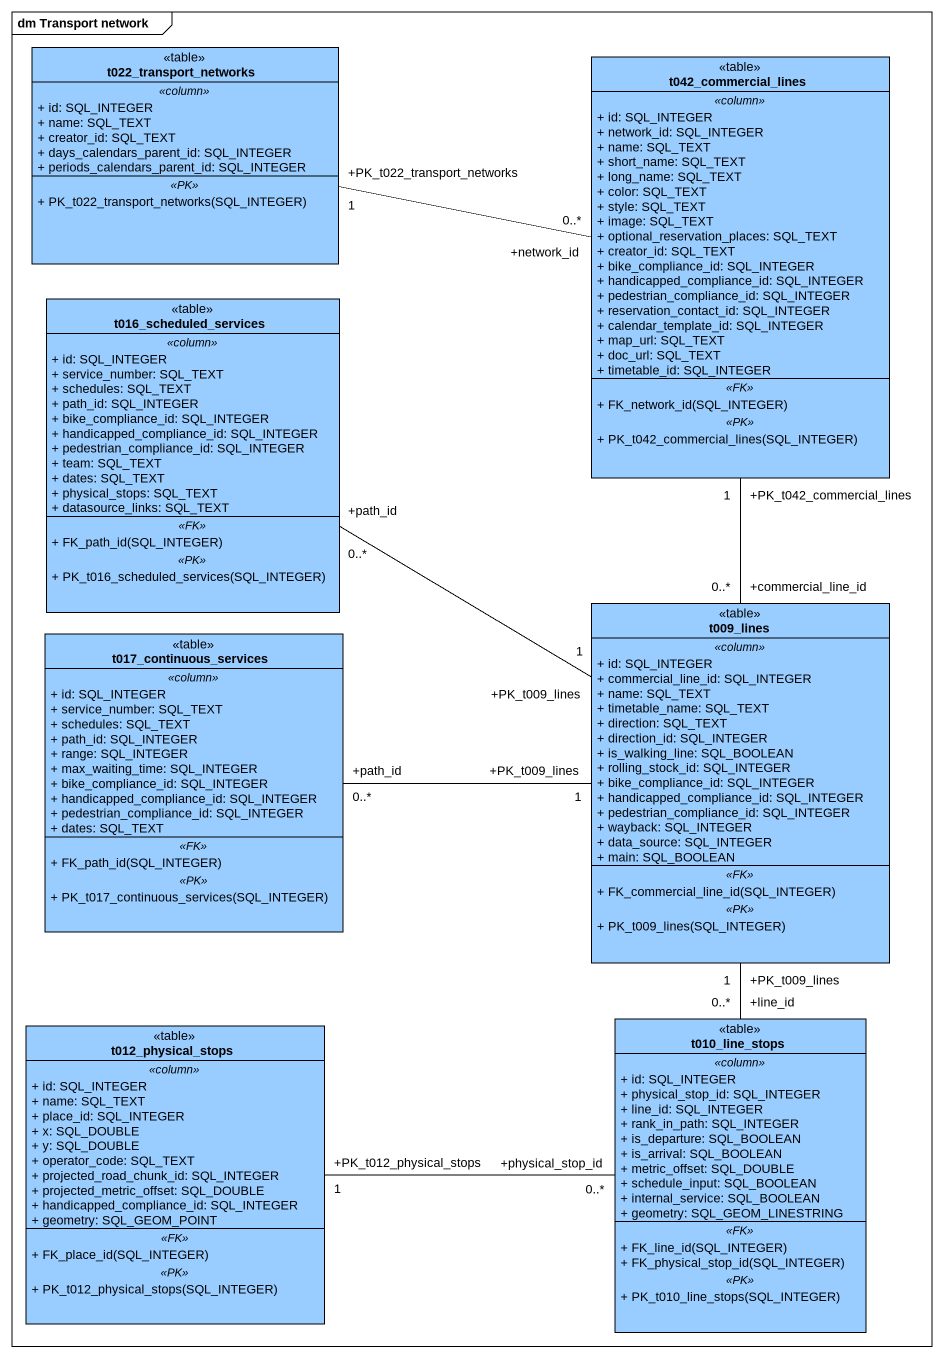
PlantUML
@startuml
mainframe dm Transport network
hide circle
hide empty members
skinparam classAttributeIconSize 0
class t022_transport_networks <<table>> #99CCFF {
  .. <<column>> ..
  + id: SQL_INTEGER
  + name: SQL_TEXT
  + creator_id: SQL_TEXT
  + days_calendars_parent_id: SQL_INTEGER
  + periods_calendars_parent_id: SQL_INTEGER
  .. <<PK>> ..
  + PK_t022_transport_networks(SQL_INTEGER)
}
class t042_commercial_lines <<table>> #99CCFF {
  .. <<column>> ..
  + id: SQL_INTEGER
  + network_id: SQL_INTEGER
  + name: SQL_TEXT
  + short_name: SQL_TEXT
  + long_name: SQL_TEXT
  + color: SQL_TEXT
  + style: SQL_TEXT
  + image: SQL_TEXT
  + optional_reservation_places: SQL_TEXT
  + creator_id: SQL_TEXT
  + bike_compliance_id: SQL_INTEGER
  + handicapped_compliance_id: SQL_INTEGER
  + pedestrian_compliance_id: SQL_INTEGER
  + reservation_contact_id: SQL_INTEGER
  + calendar_template_id: SQL_INTEGER
  + map_url: SQL_TEXT
  + doc_url: SQL_TEXT
  + timetable_id: SQL_INTEGER
  .. <<FK>> ..
  + FK_network_id(SQL_INTEGER)
  .. <<PK>> ..
  + PK_t042_commercial_lines(SQL_INTEGER)
}
class t016_scheduled_services <<table>> #99CCFF {
  .. <<column>> ..
  + id: SQL_INTEGER
  + service_number: SQL_TEXT
  + schedules: SQL_TEXT
  + path_id: SQL_INTEGER
  + bike_compliance_id: SQL_INTEGER
  + handicapped_compliance_id: SQL_INTEGER
  + pedestrian_compliance_id: SQL_INTEGER
  + team: SQL_TEXT
  + dates: SQL_TEXT
  + physical_stops: SQL_TEXT
  + datasource_links: SQL_TEXT
  .. <<FK>> ..
  + FK_path_id(SQL_INTEGER)
  .. <<PK>> ..
  + PK_t016_scheduled_services(SQL_INTEGER)
}
class t017_continuous_services <<table>> #99CCFF {
  .. <<column>> ..
  + id: SQL_INTEGER
  + service_number: SQL_TEXT
  + schedules: SQL_TEXT
  + path_id: SQL_INTEGER
  + range: SQL_INTEGER
  + max_waiting_time: SQL_INTEGER
  + bike_compliance_id: SQL_INTEGER
  + handicapped_compliance_id: SQL_INTEGER
  + pedestrian_compliance_id: SQL_INTEGER
  + dates: SQL_TEXT
  .. <<FK>> ..
  + FK_path_id(SQL_INTEGER)
  .. <<PK>> ..
  + PK_t017_continuous_services(SQL_INTEGER)
}
class t009_lines <<table>> #99CCFF {
  .. <<column>> ..
  + id: SQL_INTEGER
  + commercial_line_id: SQL_INTEGER
  + name: SQL_TEXT
  + timetable_name: SQL_TEXT
  + direction: SQL_TEXT
  + direction_id: SQL_INTEGER
  + is_walking_line: SQL_BOOLEAN
  + rolling_stock_id: SQL_INTEGER
  + bike_compliance_id: SQL_INTEGER
  + handicapped_compliance_id: SQL_INTEGER
  + pedestrian_compliance_id: SQL_INTEGER
  + wayback: SQL_INTEGER
  + data_source: SQL_INTEGER
  + main: SQL_BOOLEAN
  .. <<FK>> ..
  + FK_commercial_line_id(SQL_INTEGER)
  .. <<PK>> ..
  + PK_t009_lines(SQL_INTEGER)
}
class t012_physical_stops <<table>> #99CCFF {
  .. <<column>> ..
  + id: SQL_INTEGER
  + name: SQL_TEXT
  + place_id: SQL_INTEGER
  + x: SQL_DOUBLE
  + y: SQL_DOUBLE
  + operator_code: SQL_TEXT
  + projected_road_chunk_id: SQL_INTEGER
  + projected_metric_offset: SQL_DOUBLE
  + handicapped_compliance_id: SQL_INTEGER
  + geometry: SQL_GEOM_POINT
  .. <<FK>> ..
  + FK_place_id(SQL_INTEGER)
  .. <<PK>> ..
  + PK_t012_physical_stops(SQL_INTEGER)
}
class t010_line_stops <<table>> #99CCFF {
  .. <<column>> ..
  + id: SQL_INTEGER
  + physical_stop_id: SQL_INTEGER
  + line_id: SQL_INTEGER
  + rank_in_path: SQL_INTEGER
  + is_departure: SQL_BOOLEAN
  + is_arrival: SQL_BOOLEAN
  + metric_offset: SQL_DOUBLE
  + schedule_input: SQL_BOOLEAN
  + internal_service: SQL_BOOLEAN
  + geometry: SQL_GEOM_LINESTRING
  .. <<FK>> ..
  + FK_line_id(SQL_INTEGER)
  + FK_physical_stop_id(SQL_INTEGER)
  .. <<PK>> ..
  + PK_t010_line_stops(SQL_INTEGER)
}
t042_commercial_lines "+network_id\n0..*" -left- "+PK_t022_transport_networks\n1" t022_transport_networks
t016_scheduled_services "+path_id\n0..*" -right- "+PK_t009_lines\n1" t009_lines
t017_continuous_services "+path_id\n0..*" -right- "+PK_t009_lines\n1" t009_lines
t009_lines "+commercial_line_id\n0..*" -up- "+PK_t042_commercial_lines\n1" t042_commercial_lines
t010_line_stops "+line_id\n0..*" -up- "+PK_t009_lines\n1" t009_lines
t010_line_stops "+physical_stop_id\n0..*" -left- "+PK_t012_physical_stops\n1" t012_physical_stops
@enduml
